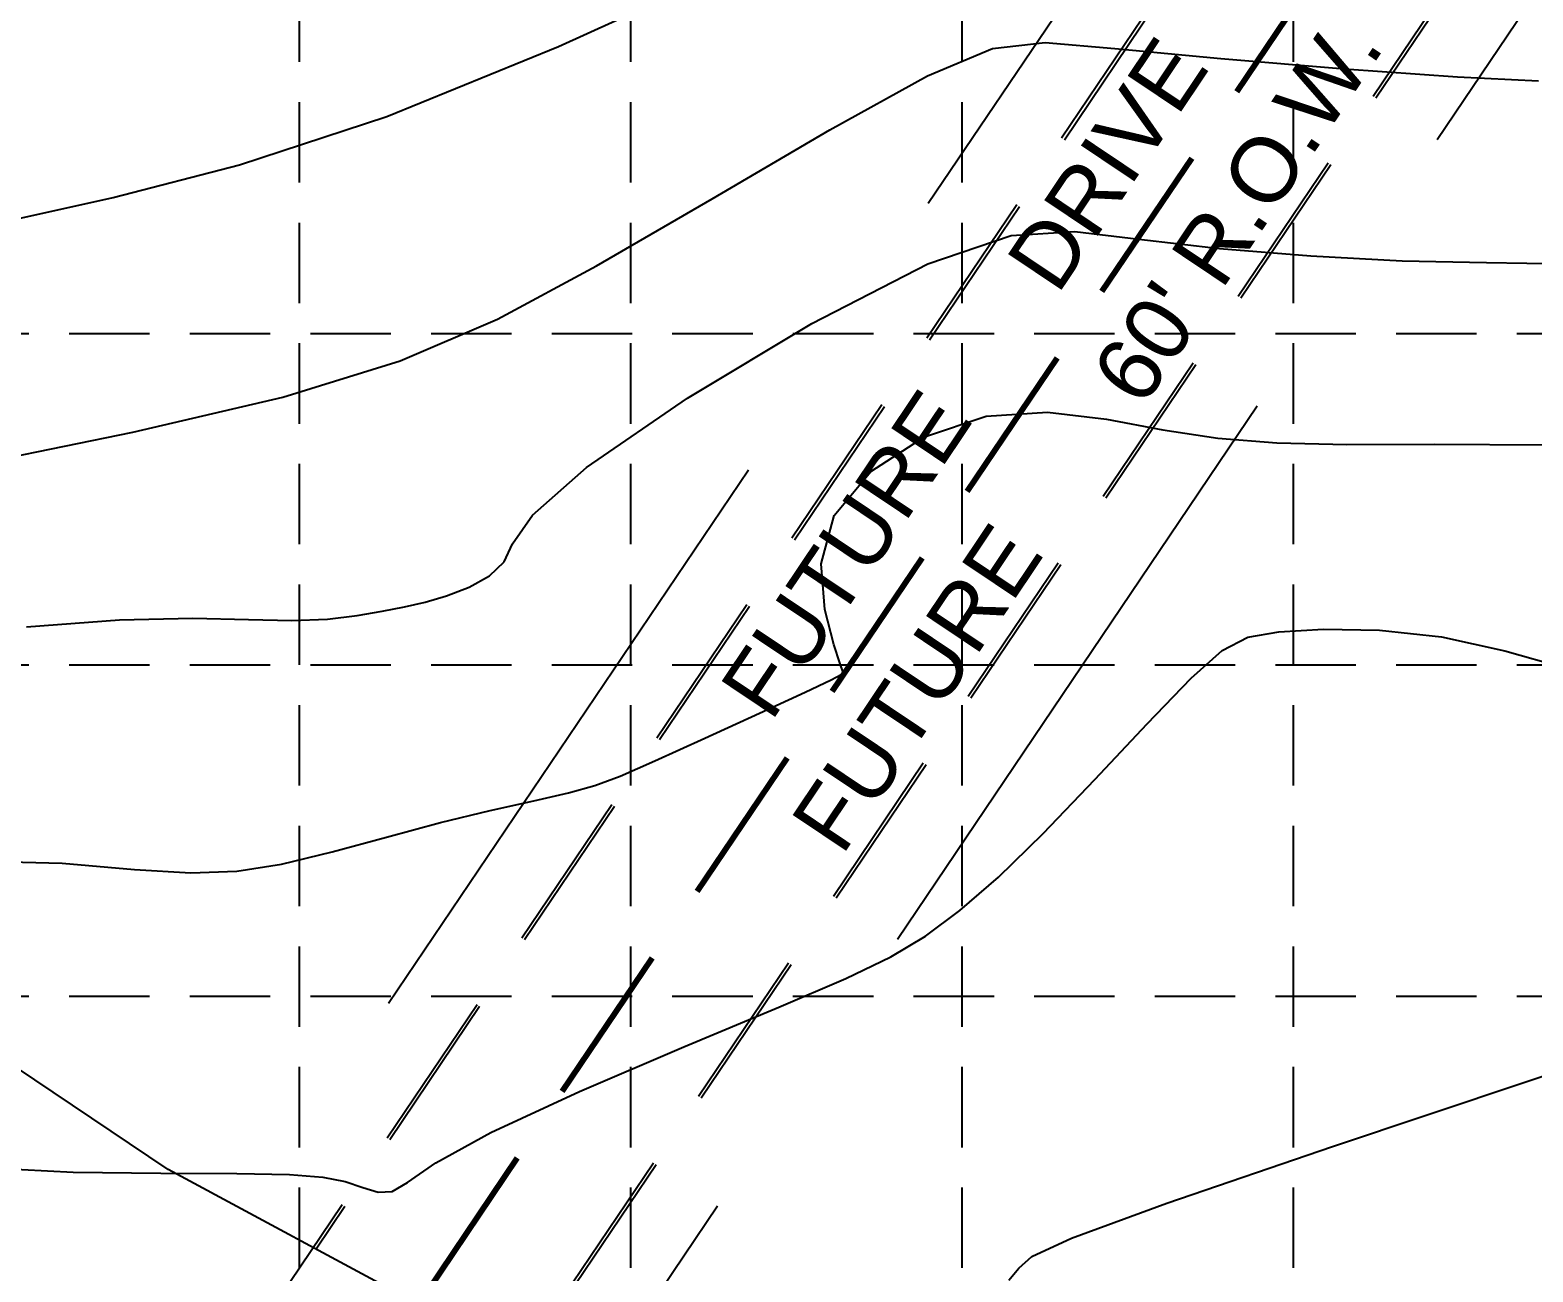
# Model space of a CAD drawing. Extents: x 3769 to 7071, y 3587 to 5652.
# Drawn here: x 5223.6 to 5457.2, y 4216.3 to 4409.4 of the extents above; entities that cross this region are included whole.
import ezdxf
from ezdxf.enums import TextEntityAlignment as Align

# ---------------------------------------------------------------- set-up
doc = ezdxf.new("R2010")
doc.units = 0
doc.header["$LTSCALE"] = 100
doc.header["$MEASUREMENT"] = 0
for name, pattern in [('DASHED2', [0.375, 0.25, -0.125]), ('DASHEDX2', [1.5, 1, -0.5]), ('HIDDEN', [0.375, 0.25, -0.125])]:
    doc.linetypes.add(name, pattern=pattern)
for name, color, linetype in [('ADJACENT', 3, 'CONTINUOUS'), ('DRAINAGE', 12, 'DASHED2'), ('EC', 43, 'CONTINUOUS'), ('GRID', 254, 'HIDDEN'), ('LOTLINE', 5, 'CONTINUOUS'), ('PAVEMENT-FUTRE', 2, 'DASHED2'), ('PC', 43, 'CONTINUOUS')]:
    doc.layers.add(name, color=color, linetype=linetype)
doc.styles.get("Standard").update_dxf_attribs({"font": 'ARIAL.TTF'})

msp = doc.modelspace()

# ---------------------------------------------------------------- linework, layer by layer
at = {"layer": 'ADJACENT', "color": 7}
for p, q in [((5245.06, 4232.25), (5140.54, 4302.66)), ((5333.59, 4184.67), (5245.06, 4232.25))]:
    msp.add_line(p, q, dxfattribs=at)
at = {"layer": 'DRAINAGE', "color": 3, "lineweight": 80}
msp.add_line((5243.42, 4151.18), (5452.37, 4460.95), dxfattribs=at)
at = {"layer": 'EC', "color": 44}
for p, q in [((5305.74, 4406.85, 716), (5335.25, 4420.3, 716)), ((5279.04, 4395.96, 716), (5305.74, 4406.85, 716)), ((5363.1, 4402.3, 714), (5373.19, 4406.57, 714)), ((5373.19, 4406.57, 714), (5381.37, 4407.5, 714)), ((5381.37, 4407.5, 714), (5392.19, 4406.54, 714)), ((5392.19, 4406.54, 714), (5408.68, 4404.97, 714)), ((5408.68, 4404.97, 714), (5427.9, 4403.37, 714)), ((5427.9, 4403.37, 714), (5445.44, 4402.13, 714)), ((5347.89, 4393.89, 714), (5363.1, 4402.3, 714)), ((5445.44, 4402.13, 714), (5458.05, 4401.51, 714)), ((5256.17, 4388.45, 716), (5279.04, 4395.96, 716)), ((5329.62, 4383.2, 714), (5347.89, 4393.89, 714)), ((5236.5, 4383.41, 716), (5256.17, 4388.45, 716)), ((5219.06, 4379.48, 716), (5236.5, 4383.41, 716)), ((5311.65, 4372.75, 714), (5329.62, 4383.2, 714)), ((5363.12, 4373.06, 712), (5376.11, 4377.47, 712)), ((5376.11, 4377.47, 712), (5385.97, 4378.1, 712)), ((5385.97, 4378.1, 712), (5395.94, 4376.9, 712)), ((5395.94, 4376.9, 712), (5408.46, 4375.47, 712)), ((5408.46, 4375.47, 712), (5422.66, 4374.3, 712)), ((5296.24, 4364.48, 714), (5311.65, 4372.75, 714)), ((5345.13, 4363.82, 712), (5363.12, 4373.06, 712)), ((5422.66, 4374.3, 712), (5436.85, 4373.55, 712)), ((5436.85, 4373.55, 712), (5449.95, 4373.27, 712)), ((5449.95, 4373.27, 712), (5463.19, 4373.09, 712)), ((5281.12, 4358, 714), (5296.24, 4364.48, 714)), ((5325.77, 4352.18, 712), (5345.13, 4363.82, 712)), ((5262.88, 4352.37, 714), (5281.12, 4358, 714)), ((5239.59, 4346.88, 714), (5262.88, 4352.37, 714)), ((5310.09, 4341.4, 712), (5325.77, 4352.18, 712)), ((5215.1, 4341.92, 714), (5239.59, 4346.88, 714)), ((5301.71, 4334.01, 712), (5310.09, 4341.4, 712)), ((5298.58, 4329.54, 712), (5301.71, 4334.01, 712)), ((5297.27, 4326.74, 712), (5298.58, 4329.54, 712)), ((5295.04, 4324.57, 712), (5297.27, 4326.74, 712)), ((5291.84, 4322.81, 712), (5295.04, 4324.57, 712)), ((5285.03, 4320.48, 712), (5288.34, 4321.46, 712)), ((5288.34, 4321.46, 712), (5291.84, 4322.81, 712)), ((5274.44, 4318.39, 712), (5278.35, 4319.07, 712)), ((5278.35, 4319.07, 712), (5281.8, 4319.73, 712)), ((5281.8, 4319.73, 712), (5285.03, 4320.48, 712)), ((5223.03, 4316.64, 712), (5237.52, 4317.74, 712)), ((5237.52, 4317.74, 712), (5248.93, 4317.99, 712)), ((5248.93, 4317.99, 712), (5257.58, 4317.78, 712)), ((5257.58, 4317.78, 712), (5264.31, 4317.6, 712)), ((5264.31, 4317.6, 712), (5269.83, 4317.83, 712)), ((5269.83, 4317.83, 712), (5274.44, 4318.39, 712)), ((5408.89, 4312.95, 708), (5412.86, 4315.01, 708)), ((5412.86, 4315.01, 708), (5417.68, 4315.86, 708)), ((5417.68, 4315.86, 708), (5424.63, 4316.28, 708)), ((5424.63, 4316.28, 708), (5433.33, 4316.14, 708)), ((5433.33, 4316.14, 708), (5442.99, 4315.07, 708)), ((5442.99, 4315.07, 708), (5452.8, 4312.91, 708)), ((5404.08, 4308.65, 708), (5408.89, 4312.95, 708)), ((5452.8, 4312.91, 708), (5461.99, 4310.33, 708)), ((5397.22, 4301.55, 708), (5404.08, 4308.65, 708)), ((5389.11, 4292.93, 708), (5397.22, 4301.55, 708)), ((5381.07, 4284.53, 708), (5389.11, 4292.93, 708)), ((5374.11, 4277.74, 708), (5381.07, 4284.53, 708)), ((5368.13, 4272.55, 708), (5374.11, 4277.74, 708)), ((5362.76, 4268.57, 708), (5368.13, 4272.55, 708)), ((5357.39, 4265.34, 708), (5362.76, 4268.57, 708)), ((5350.4, 4261.99, 708), (5357.39, 4265.34, 708)), ((5339.98, 4257.52, 708), (5350.4, 4261.99, 708)), ((5325.21, 4251.34, 708), (5339.98, 4257.52, 708)), ((5456.11, 4245.92, 706), (5481.73, 4254.47, 706)), ((5309, 4244.4, 708), (5325.21, 4251.34, 708)), ((5295.21, 4238.02, 708), (5309, 4244.4, 708)), ((5426.03, 4235.85, 706), (5456.11, 4245.92, 706)), ((5286.67, 4233.29, 708), (5295.21, 4238.02, 708)), ((5400.28, 4227.06, 706), (5426.03, 4235.85, 706)), ((5282.27, 4230.28, 708), (5286.67, 4233.29, 708)), ((5217.39, 4232.51, 708), (5230.33, 4231.87, 708)), ((5230.33, 4231.87, 708), (5243.93, 4231.68, 708)), ((5243.93, 4231.68, 708), (5255.73, 4231.64, 708)), ((5255.73, 4231.64, 708), (5263.92, 4231.49, 708)), ((5263.92, 4231.49, 708), (5269.11, 4231.1, 708)), ((5269.11, 4231.1, 708), (5272.56, 4230.41, 708)), ((5272.56, 4230.41, 708), (5275.33, 4229.46, 708)), ((5279.89, 4228.84, 708), (5282.27, 4230.28, 708)), ((5275.33, 4229.46, 708), (5277.73, 4228.74, 708)), ((5277.73, 4228.74, 708), (5279.89, 4228.84, 708)), ((5385.46, 4221.62, 706), (5400.28, 4227.06, 706)), ((5379.29, 4218.75, 706), (5385.46, 4221.62, 706)), ((5377.31, 4216.96, 706), (5379.29, 4218.75, 706)), ((5375.74, 4215.09, 706), (5377.31, 4216.96, 706))]:
    msp.add_line(p, q, dxfattribs=at)
at = {"layer": 'GRID', "color": 252, "linetype": 'HIDDEN', "ltscale": 0.5}
for p, q in [((5265.43, 5598.22), (5265.43, 3795.49)), ((5316.93, 5598.22), (5316.93, 3795.49)), ((5368.43, 5598.22), (5368.43, 3795.49)), ((5419.93, 5598.22), (5419.93, 3795.49)), ((3823.43, 4362.22), (7016.43, 4362.22)), ((3823.43, 4310.72), (7016.43, 4310.72)), ((3823.43, 4259.22), (7016.43, 4259.22))]:
    msp.add_line(p, q, dxfattribs=at)
at = {"layer": 'LOTLINE', "color": 7, "linetype": 'DASHEDX2'}
for p, q in [((5498.21, 4475.28), (5310.55, 4197.05)), ((5419.14, 4465.34), (5257.43, 4225.6))]:
    msp.add_line(p, q, dxfattribs=at)
at = {"layer": 'PAVEMENT-FUTRE', "color": 7}
for p, q in [((5488.68, 4481.71), (5292.96, 4191.55)), ((5488.26, 4481.99), (5299.92, 4202.76)), ((5418.89, 4444.41), (5262.36, 4212.34)), ((5419.31, 4444.13), (5268.05, 4219.89))]:
    msp.add_line(p, q, dxfattribs=at)
at = {"layer": 'PC', "color": 44}
for p, q in [((5362.63, 4346.17, 710), (5372.2, 4349.38, 710)), ((5372.2, 4349.38, 710), (5381.72, 4350.01, 710)), ((5381.72, 4350.01, 710), (5390.9, 4348.91, 710)), ((5390.9, 4348.91, 710), (5399.69, 4347.25, 710)), ((5399.69, 4347.25, 710), (5408.24, 4345.98, 710)), ((5354.26, 4340.79, 710), (5362.63, 4346.17, 710)), ((5408.24, 4345.98, 710), (5417.41, 4345.24, 710)), ((5417.41, 4345.24, 710), (5428.27, 4344.97, 710)), ((5428.27, 4344.97, 710), (5441.85, 4345.03, 710)), ((5441.85, 4345.03, 710), (5459.1, 4344.94, 710)), ((5348.59, 4333.95, 710), (5354.26, 4340.79, 710)), ((5346.59, 4326.44, 710), (5348.59, 4333.95, 710)), ((5347.13, 4319.36, 710), (5346.59, 4326.44, 710)), ((5348.55, 4313.9, 710), (5347.13, 4319.36, 710)), ((5349.51, 4310.88, 710), (5348.55, 4313.9, 710)), ((5349.91, 4309.71, 710), (5349.51, 4310.88, 710)), ((5349.98, 4309.44, 710), (5349.91, 4309.71, 710)), ((5344.08, 4306.5, 710), (5348.11, 4308.4, 710)), ((5348.11, 4308.4, 710), (5349.69, 4309.21, 710)), ((5349.69, 4309.21, 710), (5349.98, 4309.44, 710)), ((5336.99, 4303.23, 710), (5344.08, 4306.5, 710)), ((5328.48, 4299.33, 710), (5336.99, 4303.23, 710)), ((5320.73, 4295.82, 710), (5328.48, 4299.33, 710)), ((5315.33, 4293.45, 710), (5320.73, 4295.82, 710)), ((5311.37, 4291.96, 710), (5315.33, 4293.45, 710)), ((5307.29, 4290.82, 710), (5311.37, 4291.96, 710)), ((5295.14, 4288.08, 710), (5301.88, 4289.58, 710)), ((5301.88, 4289.58, 710), (5307.29, 4290.82, 710)), ((5287.39, 4286.2, 710), (5295.14, 4288.08, 710)), ((5270.57, 4281.64, 710), (5279, 4283.93, 710)), ((5279, 4283.93, 710), (5287.39, 4286.2, 710)), ((5262.71, 4279.76, 710), (5270.57, 4281.64, 710)), ((5216.08, 4280.21, 710), (5228.59, 4279.91, 710)), ((5228.59, 4279.91, 710), (5239.82, 4278.92, 710)), ((5255.73, 4278.68, 710), (5262.71, 4279.76, 710)), ((5239.82, 4278.92, 710), (5248.57, 4278.42, 710)), ((5248.57, 4278.42, 710), (5255.73, 4278.68, 710))]:
    msp.add_line(p, q, dxfattribs=at)

# ---------------------------------------------------------------- texts
at = {"layer": 'LOTLINE', "color": 7, "linetype": 'DASHEDX2'}
for s, p in [('FUTURE      DRIVE', (5372.92, 4352.61)), ("FUTURE       60' R.O.W.", (5392.04, 4343.86))]:
    msp.add_text(s, height=10, rotation=56.1551, dxfattribs=at).set_placement(p, align=Align.CENTER)

doc.saveas('drawing.dxf')
